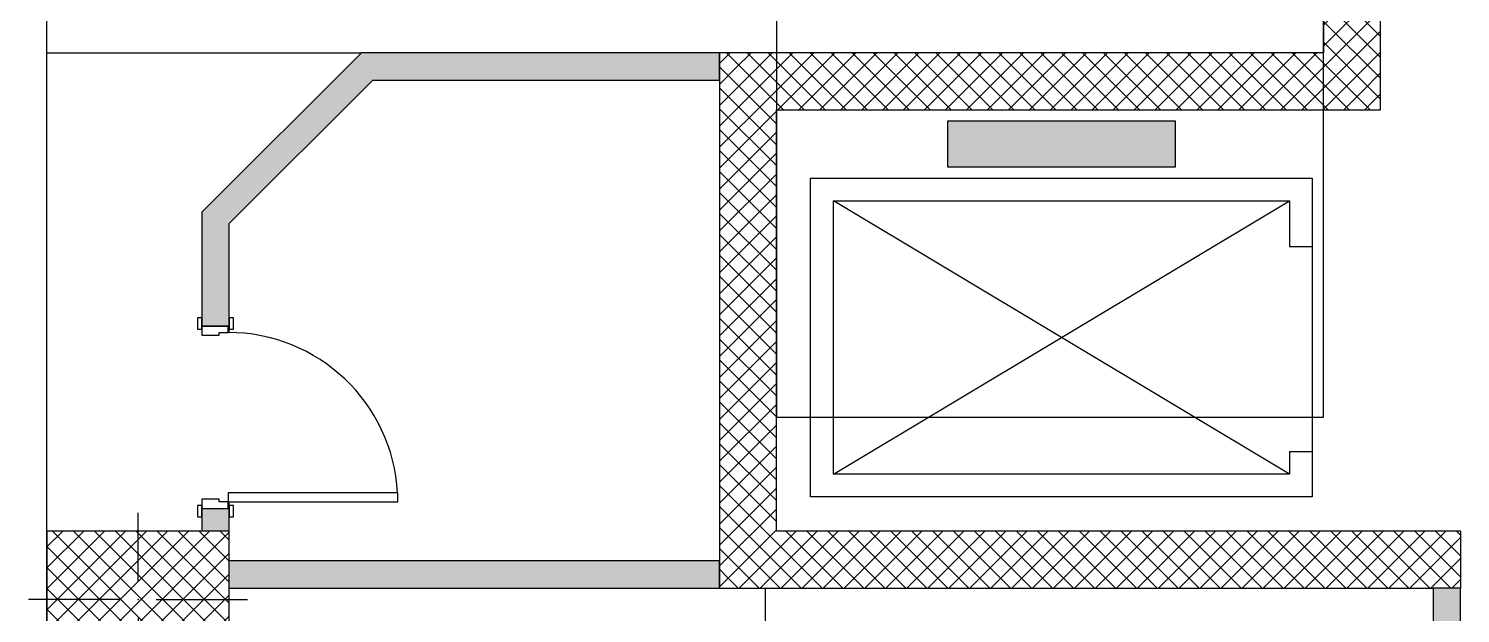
# Model space of a CAD drawing. Extents: x 613552 to 673048, y -929939 to -887889.
# Drawn here: x 630125 to 636405, y -905540 to -902973 of the extents above; entities that cross this region are included whole.
import ezdxf

# ---------------------------------------------------------------- set-up
doc = ezdxf.new("R2010")
doc.units = 0
for name, color, linetype in [('2D_DRAFTING_-_GENERAL_PEN_', 251, 'CONTINUOUS'), ('ARCHICAD_DOORS_PEN_NO__61', 251, 'CONTINUOUS'), ('DRAWING___FIGURE_PEN_NO__0', 251, 'CONTINUOUS'), ('DRAWING___FIGURE_PEN_NO__9', 132, 'CONTINUOUS'), ('STRUCTURAL_-_BEARING', 7, 'CONTINUOUS'), ('STRUCTURAL_-_BEARING_PEN_0', 14, 'CONTINUOUS'), ('STRUCTURAL_-_BEARING_PEN_2', 8, 'CONTINUOUS'), ('STRUCTURAL_-_BEARING_PEN_N', 7, 'CONTINUOUS')]:
    doc.layers.add(name, color=color, linetype=linetype)

# ---------------------------------------------------------------- blocks, each defined once
blk = doc.blocks.new('*U92')
at = {"layer": '2D_DRAFTING_-_GENERAL_PEN_', "color": 253, "linetype": 'CONTINUOUS'}
for points in [[(634155.1, -903579.2), (634155.1, -903378.6), (635155.1, -903579.2)], [(635155.1, -903579.2), (634155.1, -903378.6), (635155.1, -903378.6)]]:
    blk.add_solid(points, dxfattribs=at)
blk = doc.blocks.new('SLAB_1', base_point=(539566.4, -896139.8))
at = {"layer": 'STRUCTURAL_-_BEARING_PEN_N', "color": 7, "linetype": 'CONTINUOUS', "flags": 128}
blk.add_lwpolyline([(554466.4, -905289.8), (556866.4, -905289.8), (556866.4, -903439.8), (554466.4, -903439.8)], close=True, dxfattribs=at)
blk = doc.blocks.new('*X99')
at = {"layer": 'STRUCTURAL_-_BEARING', "color": 18, "linetype": 'CONTINUOUS'}
for p, q in [((554216.4, -903236.7), (554239.8, -903213.2)), ((554466.4, -903501.4), (554216.4, -903251.4)), ((554216.4, -903328.6), (554285.8, -903259.2)), ((554216.4, -903420.5), (554331.8, -903305.2)), ((554466.4, -903593.3), (554216.4, -903343.3)), ((554216.4, -903512.5), (554377.7, -903351.1)), ((554216.4, -903604.4), (554423.7, -903397.1)), ((554466.4, -903685.2), (554216.4, -903435.2)), ((554216.4, -903696.3), (554466.4, -903446.3)), ((554466.4, -903777.1), (554216.4, -903527.1)), ((554216.4, -903788.2), (554466.4, -903538.2)), ((554466.4, -903869.1), (554216.4, -903619.1)), ((554216.4, -903880.2), (554466.4, -903630.2)), ((554466.4, -903961), (554216.4, -903711)), ((554216.4, -903972.1), (554466.4, -903722.1)), ((554466.4, -904052.9), (554216.4, -903802.9)), ((554216.4, -904064), (554466.4, -903814)), ((554466.4, -904144.8), (554216.4, -903894.8)), ((554216.4, -904155.9), (554466.4, -903905.9)), ((554466.4, -904236.8), (554216.4, -903986.8)), ((554216.4, -904247.9), (554466.4, -903997.9)), ((554466.4, -904328.7), (554216.4, -904078.7)), ((554216.4, -904339.8), (554466.4, -904089.8)), ((554466.4, -904420.6), (554216.4, -904170.6)), ((554216.4, -904431.7), (554466.4, -904181.7)), ((554466.4, -904512.5), (554216.4, -904262.5)), ((554216.4, -904523.6), (554466.4, -904273.6)), ((554466.4, -904604.5), (554216.4, -904354.5)), ((554216.4, -904615.5), (554466.4, -904365.5)), ((554466.4, -904696.4), (554216.4, -904446.4)), ((554216.4, -904707.5), (554466.4, -904457.5)), ((554466.4, -904788.3), (554216.4, -904538.3)), ((554216.4, -904799.4), (554466.4, -904549.4)), ((554466.4, -904880.2), (554216.4, -904630.2)), ((554216.4, -904891.3), (554466.4, -904641.3)), ((554466.4, -904972.1), (554216.4, -904722.1)), ((554216.4, -904983.2), (554466.4, -904733.2)), ((554466.4, -905064.1), (554216.4, -904814.1)), ((554216.4, -905075.2), (554466.4, -904825.2)), ((554466.4, -905156), (554216.4, -904906)), ((554216.4, -905167.1), (554466.4, -904917.1)), ((554466.4, -905247.9), (554216.4, -904997.9)), ((554216.4, -905259), (554466.4, -905009)), ((554441.4, -905314.8), (554216.4, -905089.8)), ((554216.4, -905350.9), (554466.4, -905100.9)), ((554395.4, -905360.8), (554216.4, -905181.8)), ((554216.4, -905442.9), (554466.4, -905192.9)), ((554349.5, -905406.7), (554216.4, -905273.7)), ((554216.4, -905534.8), (554466.4, -905284.8)), ((554303.5, -905452.7), (554216.4, -905365.6)), ((554257.5, -905498.7), (554216.4, -905457.5))]:
    blk.add_line(p, q, dxfattribs=at)
blk = doc.blocks.new('WALL_2', base_point=(554216.4, -905539.8))
at = {"layer": 'STRUCTURAL_-_BEARING_PEN_0', "color": 14, "linetype": 'CONTINUOUS', "flags": 128}
for points in [[(554216.4, -903189.8), (554216.4, -905539.8)], [(554466.4, -905289.8), (554466.4, -903439.8)]]:
    blk.add_lwpolyline(points, dxfattribs=at)
at = {"layer": 'STRUCTURAL_-_BEARING', "color": 18, "linetype": 'CONTINUOUS'}
blk.add_blockref('*X99', (0, 0), dxfattribs=at)
blk = doc.blocks.new('*X100')
at = {"layer": 'STRUCTURAL_-_BEARING', "color": 18, "linetype": 'CONTINUOUS'}
for p, q in [((554239.8, -903213.2), (554263.3, -903189.8)), ((554496.8, -903439.8), (554246.8, -903189.8)), ((554285.8, -903259.2), (554355.2, -903189.8)), ((554331.8, -903305.2), (554447.1, -903189.8)), ((554588.7, -903439.8), (554338.7, -903189.8)), ((554377.7, -903351.1), (554539.1, -903189.8)), ((554423.7, -903397.1), (554631, -903189.8)), ((554680.6, -903439.8), (554430.6, -903189.8)), ((554472.9, -903439.8), (554722.9, -903189.8)), ((554772.5, -903439.8), (554522.5, -903189.8)), ((554564.8, -903439.8), (554814.8, -903189.8)), ((554864.5, -903439.8), (554614.5, -903189.8)), ((554656.8, -903439.8), (554906.8, -903189.8)), ((554956.4, -903439.8), (554706.4, -903189.8)), ((554748.7, -903439.8), (554998.7, -903189.8)), ((555048.3, -903439.8), (554798.3, -903189.8)), ((554840.6, -903439.8), (555090.6, -903189.8)), ((555140.2, -903439.8), (554890.2, -903189.8)), ((554932.5, -903439.8), (555182.5, -903189.8)), ((555232.2, -903439.8), (554982.2, -903189.8)), ((555024.4, -903439.8), (555274.4, -903189.8)), ((555324.1, -903439.8), (555074.1, -903189.8)), ((555116.4, -903439.8), (555366.4, -903189.8)), ((555416, -903439.8), (555166, -903189.8)), ((555208.3, -903439.8), (555458.3, -903189.8)), ((555507.9, -903439.8), (555257.9, -903189.8)), ((555300.2, -903439.8), (555550.2, -903189.8)), ((555599.8, -903439.8), (555349.8, -903189.8)), ((555392.1, -903439.8), (555642.1, -903189.8)), ((555691.8, -903439.8), (555441.8, -903189.8)), ((555484.1, -903439.8), (555734.1, -903189.8)), ((555783.7, -903439.8), (555533.7, -903189.8)), ((555576, -903439.8), (555826, -903189.8)), ((555875.6, -903439.8), (555625.6, -903189.8)), ((555667.9, -903439.8), (555917.9, -903189.8)), ((555967.5, -903439.8), (555717.5, -903189.8)), ((555759.8, -903439.8), (556009.8, -903189.8)), ((556059.5, -903439.8), (555809.5, -903189.8)), ((555851.8, -903439.8), (556101.8, -903189.8)), ((556151.4, -903439.8), (555901.4, -903189.8)), ((555943.7, -903439.8), (556193.7, -903189.8)), ((556243.3, -903439.8), (555993.3, -903189.8)), ((556035.6, -903439.8), (556285.6, -903189.8)), ((556335.2, -903439.8), (556085.2, -903189.8)), ((556127.5, -903439.8), (556377.5, -903189.8)), ((556427.2, -903439.8), (556177.2, -903189.8)), ((556219.5, -903439.8), (556469.5, -903189.8)), ((556519.1, -903439.8), (556269.1, -903189.8)), ((556311.4, -903439.8), (556561.4, -903189.8)), ((556611, -903439.8), (556361, -903189.8)), ((556403.3, -903439.8), (556653.3, -903189.8)), ((556702.9, -903439.8), (556452.9, -903189.8)), ((556495.2, -903439.8), (556745.2, -903189.8)), ((556794.9, -903439.8), (556544.9, -903189.8)), ((556587.2, -903439.8), (556837.2, -903189.8)), ((556886.8, -903439.8), (556636.8, -903189.8)), ((556679.1, -903439.8), (556897.7, -903221.1)), ((556978.7, -903439.8), (556728.7, -903189.8)), ((557070.6, -903439.8), (556820.6, -903189.8)), ((556771, -903439.8), (556943.7, -903267.1)), ((556862.9, -903439.8), (556989.7, -903313.1)), ((556954.8, -903439.8), (557035.6, -903359)), ((557046.8, -903439.8), (557081.6, -903405))]:
    blk.add_line(p, q, dxfattribs=at)
blk = doc.blocks.new('WALL_3', base_point=(554216.4, -903189.8))
at = {"layer": 'STRUCTURAL_-_BEARING_PEN_0', "color": 14, "linetype": 'CONTINUOUS', "flags": 128}
for points in [[(556866.4, -903189.8), (554216.4, -903189.8)], [(554466.4, -903439.8), (557116.4, -903439.8)]]:
    blk.add_lwpolyline(points, dxfattribs=at)
at = {"layer": 'STRUCTURAL_-_BEARING', "color": 18, "linetype": 'CONTINUOUS'}
blk.add_blockref('*X100', (0, 0), dxfattribs=at)
blk = doc.blocks.new('*X101')
at = {"layer": 'STRUCTURAL_-_BEARING', "color": 18, "linetype": 'CONTINUOUS'}
for p, q in [((556866.4, -898748.2), (556874.9, -898739.7)), ((556866.4, -898840.1), (556966.8, -898739.7)), ((556866.4, -898932.1), (557058.8, -898739.7)), ((556866.4, -899024), (557116.4, -898774)), ((557116.4, -898981.3), (556874.8, -898739.7)), ((557116.4, -898889.4), (556966.7, -898739.7)), ((557116.4, -898797.5), (557058.6, -898739.7)), ((557116.4, -899073.2), (556866.4, -898823.2)), ((556866.4, -899115.9), (557116.4, -898865.9)), ((557116.4, -899165.2), (556866.4, -898915.2)), ((556866.4, -899207.8), (557116.4, -898957.8)), ((557116.4, -899257.1), (556866.4, -899007.1)), ((556866.4, -899299.8), (557116.4, -899049.8)), ((557116.4, -899349), (556866.4, -899099)), ((556866.4, -899391.7), (557116.4, -899141.7)), ((557116.4, -899440.9), (556866.4, -899190.9)), ((556866.4, -899483.6), (557116.4, -899233.6)), ((557116.4, -899532.8), (556866.4, -899282.8)), ((556866.4, -899575.5), (557116.4, -899325.5)), ((557116.4, -899624.8), (556866.4, -899374.8)), ((556866.4, -899667.4), (557116.4, -899417.4)), ((557116.4, -899716.7), (556866.4, -899466.7)), ((556866.4, -899759.4), (557116.4, -899509.4)), ((557116.4, -899808.6), (556866.4, -899558.6)), ((556866.4, -899851.3), (557116.4, -899601.3)), ((557116.4, -899900.5), (556866.4, -899650.5)), ((556866.4, -899943.2), (557116.4, -899693.2)), ((557116.4, -899992.5), (556866.4, -899742.5)), ((556866.4, -900035.1), (557116.4, -899785.1)), ((557116.4, -900084.4), (556866.4, -899834.4)), ((556866.4, -900127.1), (557116.4, -899877.1)), ((557116.4, -900176.3), (556866.4, -899926.3)), ((556866.4, -900219), (557116.4, -899969)), ((557116.4, -900268.2), (556866.4, -900018.2)), ((556866.4, -900310.9), (557116.4, -900060.9)), ((557116.4, -900360.2), (556866.4, -900110.2)), ((556866.4, -900402.8), (557116.4, -900152.8)), ((557116.4, -900452.1), (556866.4, -900202.1)), ((556866.4, -900494.8), (557116.4, -900244.8)), ((557116.4, -900544), (556866.4, -900294)), ((556866.4, -900586.7), (557116.4, -900336.7)), ((557116.4, -900635.9), (556866.4, -900385.9)), ((556866.4, -900678.6), (557116.4, -900428.6)), ((557116.4, -900727.9), (556866.4, -900477.9)), ((556866.4, -900770.5), (557116.4, -900520.5)), ((557116.4, -900819.8), (556866.4, -900569.8)), ((556866.4, -900862.5), (557116.4, -900612.5)), ((557116.4, -900911.7), (556866.4, -900661.7)), ((556866.4, -900954.4), (557116.4, -900704.4)), ((557116.4, -901003.6), (556866.4, -900753.6)), ((556866.4, -901046.3), (557116.4, -900796.3)), ((557116.4, -901095.6), (556866.4, -900845.6)), ((556866.4, -901138.2), (557116.4, -900888.2)), ((557116.4, -901187.5), (556866.4, -900937.5)), ((556866.4, -901230.2), (557116.4, -900980.2)), ((557116.4, -901279.4), (556866.4, -901029.4)), ((556866.4, -901322.1), (557116.4, -901072.1)), ((557116.4, -901371.3), (556866.4, -901121.3)), ((556866.4, -901414), (557116.4, -901164)), ((557116.4, -901463.2), (556866.4, -901213.2)), ((556866.4, -901505.9), (557116.4, -901255.9)), ((557116.4, -901555.2), (556866.4, -901305.2)), ((556866.4, -901597.9), (557116.4, -901347.9)), ((557116.4, -901647.1), (556866.4, -901397.1)), ((556866.4, -901689.8), (557116.4, -901439.8)), ((557116.4, -901739), (556866.4, -901489)), ((556866.4, -901781.7), (557116.4, -901531.7)), ((557116.4, -901830.9), (556866.4, -901580.9)), ((556866.4, -901873.6), (557116.4, -901623.6)), ((557116.4, -901922.9), (556866.4, -901672.9)), ((556866.4, -901965.5), (557116.4, -901715.5)), ((557116.4, -902014.8), (556866.4, -901764.8)), ((556866.4, -902057.5), (557116.4, -901807.5)), ((557116.4, -902106.7), (556866.4, -901856.7)), ((556866.4, -902149.4), (557116.4, -901899.4)), ((557116.4, -902198.6), (556866.4, -901948.6)), ((556866.4, -902241.3), (557116.4, -901991.3)), ((557116.4, -902290.6), (556866.4, -902040.6)), ((556866.4, -902333.2), (557116.4, -902083.2)), ((557116.4, -902382.5), (556866.4, -902132.5)), ((556866.4, -902425.2), (557116.4, -902175.2)), ((557116.4, -902474.4), (556866.4, -902224.4)), ((556866.4, -902517.1), (557116.4, -902267.1)), ((557116.4, -902566.3), (556866.4, -902316.3)), ((556866.4, -902609), (557116.4, -902359)), ((557116.4, -902658.3), (556866.4, -902408.3)), ((556866.4, -902700.9), (557116.4, -902450.9)), ((557116.4, -902750.2), (556866.4, -902500.2)), ((556866.4, -902792.9), (557116.4, -902542.9)), ((557116.4, -902842.1), (556866.4, -902592.1)), ((556866.4, -902884.8), (557116.4, -902634.8)), ((557116.4, -902934), (556866.4, -902684)), ((556866.4, -902976.7), (557116.4, -902726.7)), ((557116.4, -903026), (556866.4, -902776)), ((556866.4, -903068.6), (557116.4, -902818.6)), ((557116.4, -903117.9), (556866.4, -902867.9)), ((556866.4, -903160.6), (557116.4, -902910.6)), ((557116.4, -903209.8), (556866.4, -902959.8)), ((557116.4, -903301.7), (556866.4, -903051.7)), ((556897.7, -903221.1), (557116.4, -903002.5)), ((556943.7, -903267.1), (557116.4, -903094.4)), ((557116.4, -903393.6), (556866.4, -903143.6)), ((556989.7, -903313.1), (557116.4, -903186.3)), ((557035.6, -903359), (557116.4, -903278.3)), ((557081.6, -903405), (557116.4, -903370.2))]:
    blk.add_line(p, q, dxfattribs=at)
blk = doc.blocks.new('WALL_4', base_point=(557116.4, -903189.8))
at = {"layer": 'STRUCTURAL_-_BEARING_PEN_0', "color": 14, "linetype": 'CONTINUOUS', "flags": 128}
for points in [[(557116.4, -898739.7), (556866.4, -898739.7)], [(556866.4, -898739.7), (556866.4, -903189.8)], [(557116.4, -903439.8), (557116.4, -898739.7)]]:
    blk.add_lwpolyline(points, dxfattribs=at)
at = {"layer": 'STRUCTURAL_-_BEARING', "color": 18, "linetype": 'CONTINUOUS'}
blk.add_blockref('*X101', (0, 0), dxfattribs=at)
blk = doc.blocks.new('*X103')
at = {"layer": 'STRUCTURAL_-_BEARING', "color": 18, "linetype": 'CONTINUOUS'}
for p, q in [((554303.3, -905539.8), (554553.3, -905289.8)), ((554395.2, -905539.8), (554645.2, -905289.8)), ((554666.4, -905539.8), (554441.4, -905314.8)), ((554487.2, -905539.8), (554737.2, -905289.8)), ((554758.3, -905539.8), (554508.3, -905289.8)), ((554579.1, -905539.8), (554829.1, -905289.8)), ((554850.2, -905539.8), (554600.2, -905289.8)), ((554671, -905539.8), (554921, -905289.8)), ((554942.1, -905539.8), (554692.1, -905289.8)), ((554762.9, -905539.8), (555012.9, -905289.8)), ((555034.1, -905539.8), (554784.1, -905289.8)), ((554854.8, -905539.8), (555104.8, -905289.8)), ((555126, -905539.8), (554876, -905289.8)), ((554946.8, -905539.8), (555196.8, -905289.8)), ((555217.9, -905539.8), (554967.9, -905289.8)), ((555038.7, -905539.8), (555288.7, -905289.8)), ((555309.8, -905539.8), (555059.8, -905289.8)), ((555130.6, -905539.8), (555380.6, -905289.8)), ((555401.8, -905539.8), (555151.8, -905289.8)), ((555222.5, -905539.8), (555472.5, -905289.8)), ((555493.7, -905539.8), (555243.7, -905289.8)), ((555314.5, -905539.8), (555564.5, -905289.8)), ((555585.6, -905539.8), (555335.6, -905289.8)), ((555406.4, -905539.8), (555656.4, -905289.8)), ((555677.5, -905539.8), (555427.5, -905289.8)), ((555498.3, -905539.8), (555748.3, -905289.8)), ((555769.4, -905539.8), (555519.4, -905289.8)), ((555590.2, -905539.8), (555840.2, -905289.8)), ((555861.4, -905539.8), (555611.4, -905289.8)), ((555682.2, -905539.8), (555932.2, -905289.8)), ((555953.3, -905539.8), (555703.3, -905289.8)), ((555774.1, -905539.8), (556024.1, -905289.8)), ((556045.2, -905539.8), (555795.2, -905289.8)), ((555866, -905539.8), (556116, -905289.8)), ((556137.1, -905539.8), (555887.1, -905289.8)), ((555957.9, -905539.8), (556207.9, -905289.8)), ((556229.1, -905539.8), (555979.1, -905289.8)), ((556049.9, -905539.8), (556299.9, -905289.8)), ((556321, -905539.8), (556071, -905289.8)), ((556141.8, -905539.8), (556391.8, -905289.8)), ((556412.9, -905539.8), (556162.9, -905289.8)), ((556233.7, -905539.8), (556483.7, -905289.8)), ((556504.8, -905539.8), (556254.8, -905289.8)), ((556325.6, -905539.8), (556575.6, -905289.8)), ((556596.8, -905539.8), (556346.8, -905289.8)), ((556417.6, -905539.8), (556667.6, -905289.8)), ((556688.7, -905539.8), (556438.7, -905289.8)), ((556509.5, -905539.8), (556759.5, -905289.8)), ((556780.6, -905539.8), (556530.6, -905289.8)), ((556601.4, -905539.8), (556851.4, -905289.8)), ((556872.5, -905539.8), (556622.5, -905289.8)), ((556693.3, -905539.8), (556943.3, -905289.8)), ((556964.5, -905539.8), (556714.5, -905289.8)), ((556785.3, -905539.8), (557035.3, -905289.8)), ((557056.4, -905539.8), (556806.4, -905289.8)), ((556877.2, -905539.8), (557127.2, -905289.8)), ((557148.3, -905539.8), (556898.3, -905289.8)), ((556969.1, -905539.8), (557219.1, -905289.8)), ((557240.2, -905539.8), (556990.2, -905289.8)), ((557061, -905539.8), (557311, -905289.8)), ((557332.2, -905539.8), (557082.2, -905289.8)), ((557152.9, -905539.8), (557402.9, -905289.8)), ((557371.6, -905487.3), (557174.1, -905289.8)), ((557401.4, -905425.2), (557266, -905289.8)), ((557431.2, -905363.1), (557357.9, -905289.8)), ((557461, -905301), (557449.8, -905289.8)), ((554574.4, -905539.8), (554395.4, -905360.8)), ((557244.9, -905539.8), (557440.1, -905344.6)), ((554482.5, -905539.8), (554349.5, -905406.7)), ((554298.7, -905539.8), (554257.5, -905498.7)), ((554390.6, -905539.8), (554303.5, -905452.7)), ((557336.8, -905539.8), (557355.3, -905521.3))]:
    blk.add_line(p, q, dxfattribs=at)
blk = doc.blocks.new('*X104')
at = {"layer": 'STRUCTURAL_-_BEARING', "color": 18, "linetype": 'CONTINUOUS'}
for p, q in [((557440.1, -905344.6), (557466.4, -905318.3)), ((557466.4, -905306.4), (557461, -905301)), ((557466.4, -905398.3), (557431.2, -905363.1)), ((557355.3, -905521.3), (557466.4, -905410.2)), ((557466.4, -905490.2), (557401.4, -905425.2)), ((557424.1, -905539.8), (557371.6, -905487.3)), ((557428.7, -905539.8), (557466.4, -905502.1))]:
    blk.add_line(p, q, dxfattribs=at)
blk = doc.blocks.new('WALL_6', base_point=(554216.4, -905539.8))
at = {"layer": 'STRUCTURAL_-_BEARING_PEN_0', "color": 14, "linetype": 'CONTINUOUS'}
blk.add_line((557466.4, -905539.8), (557346.4, -905539.8), dxfattribs=at)
at = {"layer": 'STRUCTURAL_-_BEARING_PEN_0', "color": 14, "linetype": 'CONTINUOUS', "flags": 128}
for points in [[(557466.4, -905289.8), (554466.4, -905289.8)], [(557466.4, -905289.8), (557466.4, -905539.8)], [(554216.4, -905539.8), (557346.4, -905539.8)]]:
    blk.add_lwpolyline(points, dxfattribs=at)
at = {"layer": 'STRUCTURAL_-_BEARING', "color": 18, "linetype": 'CONTINUOUS'}
for name in ['*X103', '*X104']:
    blk.add_blockref(name, (0, 0), dxfattribs=at)
blk = doc.blocks.new('*U136')
at = {"layer": 'STRUCTURAL_-_BEARING_PEN_2', "color": 8, "linetype": 'CONTINUOUS'}
for points in [[(557346.4, -908739.8), (557346.4, -905539.8), (557466.4, -908619.8)], [(557466.4, -908619.8), (557346.4, -905539.8), (557466.4, -905539.8)]]:
    blk.add_solid(points, dxfattribs=at)
blk = doc.blocks.new('WALL_15', base_point=(557466.4, -908739.8))
at = {"layer": 'STRUCTURAL_-_BEARING_PEN_0', "color": 14, "linetype": 'CONTINUOUS'}
blk.add_line((557466.4, -905539.8), (557346.4, -905539.8), dxfattribs=at)
at = {"layer": 'STRUCTURAL_-_BEARING_PEN_N', "color": 7, "linetype": 'CONTINUOUS', "flags": 128}
for points in [[(557346.4, -905539.8), (557346.4, -908739.8)], [(557466.4, -908619.8), (557466.4, -905539.8)]]:
    blk.add_lwpolyline(points, dxfattribs=at)
at = {"layer": 'STRUCTURAL_-_BEARING_PEN_2', "color": 8, "linetype": 'CONTINUOUS'}
blk.add_blockref('*U136', (0, 0), dxfattribs=at)
blk = doc.blocks.new('*U156')
at = {"layer": 'STRUCTURAL_-_BEARING_PEN_2', "color": 8, "linetype": 'CONTINUOUS'}
for points in [[(552066.4, -905539.8), (552066.4, -905419.8), (554216.4, -905539.8)], [(554216.4, -905539.8), (552066.4, -905419.8), (554216.4, -905419.8)]]:
    blk.add_solid(points, dxfattribs=at)
blk = doc.blocks.new('WALL_27', base_point=(554216.4, -905539.8))
at = {"layer": 'STRUCTURAL_-_BEARING_PEN_N', "color": 7, "linetype": 'CONTINUOUS', "flags": 128}
for points in [[(554216.4, -905419.8), (552066.4, -905419.8)], [(554216.4, -905539.8), (554216.4, -905419.8)], [(552066.4, -905539.8), (554216.4, -905539.8)]]:
    blk.add_lwpolyline(points, dxfattribs=at)
at = {"layer": 'STRUCTURAL_-_BEARING_PEN_2', "color": 8, "linetype": 'CONTINUOUS'}
blk.add_blockref('*U156', (0, 0), dxfattribs=at)
blk = doc.blocks.new('*U157')
at = {"layer": 'STRUCTURAL_-_BEARING_PEN_2', "color": 8, "linetype": 'CONTINUOUS'}
for points in [[(551946.4, -904389.8), (551946.4, -903889.8), (552061.4, -904389.8)], [(552061.4, -904389.8), (551946.4, -903889.8), (552061.4, -903937.4)], [(552061.4, -904389.8), (552061.4, -903937.4), (552066.4, -904389.8)], [(552066.4, -904389.8), (552061.4, -903937.4), (552066.4, -903939.5)]]:
    blk.add_solid(points, dxfattribs=at)
blk = doc.blocks.new('*U158')
at = {"layer": 'STRUCTURAL_-_BEARING_PEN_2', "color": 8, "linetype": 'CONTINUOUS'}
for points in [[(551946.4, -905289.8), (551946.4, -905189.8), (552061.4, -905289.8)], [(552061.4, -905289.8), (551946.4, -905189.8), (552061.4, -905189.8)], [(552061.4, -905289.8), (552061.4, -905189.8), (552066.4, -905289.8)], [(552066.4, -905289.8), (552061.4, -905189.8), (552066.4, -905189.8)]]:
    blk.add_solid(points, dxfattribs=at)
blk = doc.blocks.new('D1_14')
at = {"layer": 'ARCHICAD_DOORS_PEN_NO__61', "color": 251, "linetype": 'CONTINUOUS'}
for p, q in [((372, 744), (332, 744)), ((332, 744), (332, 0)), ((372, 0), (372, 744)), ((-387, 24), (-437, 24)), ((-437, 24), (-437, 5)), ((-437, 5), (-387, 5)), ((-400, 5), (-437, 5)), ((-375, 5), (-400, 5)), ((-400, 5), (-400, 0)), ((-400, 0), (-400, 5)), ((-400, 0), (-375, 0)), ((-372, 0), (-400, 0)), ((-400, 0), (-400, -115)), ((-400, -115), (-400, 0)), ((-387, 5), (-387, 24)), ((-375, 0), (-375, 5)), ((-372, -40), (-372, 0)), ((332, 0), (372, 0)), ((400, 0), (372, 0)), ((372, 0), (372, -40)), ((400, 5), (375, 5)), ((375, 5), (375, 0)), ((375, 0), (400, 0)), ((437, 24), (387, 24)), ((387, 24), (387, 5)), ((387, 5), (437, 5)), ((400, 0), (400, 5)), ((400, 0), (400, 5)), ((400, 5), (437, 5)), ((400, -115), (400, 0)), ((400, -115), (400, 0)), ((437, 5), (437, 24)), ((-360, -40), (-372, -40)), ((-360, -115), (-360, -40)), ((372, -40), (360, -40)), ((360, -40), (360, -115)), ((-387, -115), (-437, -115)), ((-437, -115), (-437, -134)), ((-400, -115), (-437, -115)), ((-400, -115), (-360, -115)), ((-387, -134), (-387, -115)), ((360, -115), (400, -115)), ((437, -115), (387, -115)), ((387, -115), (387, -134)), ((400, -115), (437, -115)), ((437, -134), (437, -115)), ((-437, -134), (-387, -134)), ((387, -134), (437, -134))]:
    blk.add_line(p, q, dxfattribs=at)
blk.add_arc((372, 0), 744, 93.0819, 180, dxfattribs=at)
blk = doc.blocks.new('WALL_28', base_point=(552066.4, -905289.8))
at = {"layer": 'STRUCTURAL_-_BEARING_PEN_N', "color": 7, "linetype": 'CONTINUOUS'}
for p, q in [((551946.4, -904389.8), (551946.4, -904352.8)), ((552066.4, -904389.8), (552066.4, -904352.8)), ((551946.4, -904389.8), (552061.4, -904389.8)), ((552061.4, -904389.8), (552066.4, -904389.8)), ((551946.4, -905189.8), (551946.4, -905226.8)), ((551946.4, -905189.8), (552061.4, -905189.8)), ((552061.4, -905189.8), (552066.4, -905189.8)), ((552066.4, -905189.8), (552066.4, -905226.8))]:
    blk.add_line(p, q, dxfattribs=at)
at = {"layer": 'STRUCTURAL_-_BEARING_PEN_N', "color": 7, "linetype": 'CONTINUOUS', "flags": 128}
for points in [[(551946.4, -903889.8), (551946.4, -904389.8)], [(552066.4, -904389.8), (552066.4, -903939.5)], [(551946.4, -905189.8), (551946.4, -905289.8)], [(552066.4, -905289.8), (552066.4, -905189.8)]]:
    blk.add_lwpolyline(points, dxfattribs=at)
at = {"layer": 'ARCHICAD_DOORS_PEN_NO__61', "color": 251, "linetype": 'CONTINUOUS', "zscale": 1000, "rotation": 270}
blk.add_blockref('D1_14', (552061.4, -904789.8), dxfattribs=at)
at = {"layer": 'STRUCTURAL_-_BEARING_PEN_2', "color": 8, "linetype": 'CONTINUOUS'}
for name in ['*U157', '*U158']:
    blk.add_blockref(name, (0, 0), dxfattribs=at)
blk = doc.blocks.new('*U159')
at = {"layer": 'STRUCTURAL_-_BEARING_PEN_2', "color": 8, "linetype": 'CONTINUOUS'}
for points in [[(552696.1, -903309.8), (552646.4, -903189.8), (552696.1, -903189.8)], [(552696.1, -903309.8), (552696.1, -903189.8), (554216.4, -903309.8)], [(554216.4, -903309.8), (552696.1, -903189.8), (554216.4, -903189.8)]]:
    blk.add_solid(points, dxfattribs=at)
blk = doc.blocks.new('WALL_29', base_point=(554216.4, -903189.8))
at = {"layer": 'STRUCTURAL_-_BEARING_PEN_N', "color": 7, "linetype": 'CONTINUOUS', "flags": 128}
for points in [[(554216.4, -903189.8), (552646.4, -903189.8)], [(554216.4, -903309.8), (554216.4, -903189.8)], [(552696.1, -903309.8), (554216.4, -903309.8)]]:
    blk.add_lwpolyline(points, dxfattribs=at)
at = {"layer": 'STRUCTURAL_-_BEARING_PEN_2', "color": 8, "linetype": 'CONTINUOUS'}
blk.add_blockref('*U159', (0, 0), dxfattribs=at)
blk = doc.blocks.new('*U160')
at = {"layer": 'STRUCTURAL_-_BEARING_PEN_2', "color": 8, "linetype": 'CONTINUOUS'}
for points in [[(552646.4, -903359.5), (552066.4, -903769.8), (552646.4, -903189.8)], [(552646.4, -903359.5), (552646.4, -903189.8), (552696.1, -903309.8)], [(552066.4, -903939.5), (552066.4, -903769.8), (552646.4, -903359.5)], [(552066.4, -903939.5), (551946.4, -903889.8), (552066.4, -903769.8)]]:
    blk.add_solid(points, dxfattribs=at)
blk = doc.blocks.new('WALL_30', base_point=(552646.4, -903189.8))
at = {"layer": 'STRUCTURAL_-_BEARING_PEN_N', "color": 7, "linetype": 'CONTINUOUS', "flags": 128}
for points in [[(552646.4, -903189.8), (551946.4, -903889.8)], [(552066.4, -903939.5), (552696.1, -903309.8)]]:
    blk.add_lwpolyline(points, dxfattribs=at)
at = {"layer": 'STRUCTURAL_-_BEARING_PEN_2', "color": 8, "linetype": 'CONTINUOUS'}
blk.add_blockref('*U160', (0, 0), dxfattribs=at)
blk = doc.blocks.new('*X214')
at = {"layer": 'STRUCTURAL_-_BEARING', "color": 18, "linetype": 'CONTINUOUS'}
for p, q in [((551266.4, -905359.4), (551336, -905289.8)), ((551266.4, -905451.3), (551427.9, -905289.8)), ((551266.4, -905543.2), (551519.8, -905289.8)), ((551266.4, -905635.1), (551611.7, -905289.8)), ((551266.4, -905727.1), (551703.7, -905289.8)), ((551266.4, -905819), (551795.6, -905289.8)), ((551287.5, -905889.8), (551887.5, -905289.8)), ((551890.9, -905889.8), (551290.9, -905289.8)), ((551379.4, -905889.8), (551979.4, -905289.8)), ((551982.9, -905889.8), (551382.9, -905289.8)), ((551471.4, -905889.8), (552066.4, -905294.8)), ((552066.4, -905881.4), (551474.8, -905289.8)), ((552066.4, -905789.5), (551566.7, -905289.8)), ((552066.4, -905697.6), (551658.6, -905289.8)), ((552066.4, -905605.6), (551750.6, -905289.8)), ((552066.4, -905513.7), (551842.5, -905289.8)), ((552066.4, -905421.8), (551934.4, -905289.8)), ((552066.4, -905329.9), (552026.3, -905289.8)), ((551799, -905889.8), (551266.4, -905357.2)), ((551563.3, -905889.8), (552066.4, -905386.7)), ((551707.1, -905889.8), (551266.4, -905449.1)), ((551655.2, -905889.8), (552066.4, -905478.6)), ((551615.2, -905889.8), (551266.4, -905541)), ((551747.1, -905889.8), (552066.4, -905570.5)), ((551523.3, -905889.8), (551266.4, -905633)), ((551839.1, -905889.8), (552066.4, -905662.5)), ((551431.3, -905889.8), (551266.4, -905724.9)), ((551931, -905889.8), (552066.4, -905754.4)), ((551339.4, -905889.8), (551266.4, -905816.8)), ((552022.9, -905889.8), (552066.4, -905846.3))]:
    blk.add_line(p, q, dxfattribs=at)
blk = doc.blocks.new('COLUMN_45', base_point=(551666.4, -905589.8))
at = {"layer": 'STRUCTURAL_-_BEARING_PEN_0', "color": 14, "linetype": 'CONTINUOUS', "flags": 128}
blk.add_lwpolyline([(551266.4, -905889.8), (552066.4, -905889.8), (552066.4, -905289.8), (551266.4, -905289.8)], close=True, dxfattribs=at)
at = {"layer": 'STRUCTURAL_-_BEARING_PEN_N', "color": 7, "linetype": 'CONTINUOUS'}
for p, q in [((551666.4, -905509.8), (551666.4, -905209.8)), ((551586.4, -905589.8), (551186.4, -905589.8)), ((551746.4, -905589.8), (552146.4, -905589.8)), ((551666.4, -905669.8), (551666.4, -905969.8))]:
    blk.add_line(p, q, dxfattribs=at)
blk.add_point((551666.4, -905589.8), dxfattribs=at)
at = {"layer": 'STRUCTURAL_-_BEARING', "color": 18, "linetype": 'CONTINUOUS'}
blk.add_blockref('*X214', (0, 0), dxfattribs=at)

msp = doc.modelspace()

# ---------------------------------------------------------------- linework, layer by layer
at = {"layer": '2D_DRAFTING_-_GENERAL_PEN_', "color": 251, "linetype": 'CONTINUOUS', "flags": 128}
msp.add_lwpolyline([(634155.1, -903579.2), (635155.1, -903579.2), (635155.1, -903378.6), (634155.1, -903378.6)], close=True, dxfattribs=at)
at = {"layer": 'DRAWING___FIGURE_PEN_NO__0', "color": 251, "linetype": 'CONTINUOUS'}
msp.add_lwpolyline([(635755.1, -905029.2), (633555.1, -905029.2), (633555.1, -903629.2), (635755.1, -903629.2)], close=True, dxfattribs=at)
for points in [[(635655.1, -904829.2), (635655.1, -904929.2), (633655.1, -904929.2), (633655.1, -903729.2), (635655.1, -903729.2), (635655.1, -903929.2)], [(635655.1, -904929.2), (633655.1, -903729.2)], [(633655.1, -904929.2), (635655.1, -903729.2)], [(635655.1, -903929.2), (635755.1, -903929.2)], [(635655.1, -904829.2), (635755.1, -904829.2)]]:
    msp.add_lwpolyline(points, dxfattribs=at)
at = {"layer": 'DRAWING___FIGURE_PEN_NO__9', "color": 132, "linetype": 'CONTINUOUS'}
for p, q in [((630205.1, -910429.2), (630205.1, -896329.2)), ((630205.1, -903079.2), (631585.1, -903079.2)), ((633355.1, -905429.2), (633355.1, -910429.2))]:
    msp.add_line(p, q, dxfattribs=at)

# ---------------------------------------------------------------- block references
at = {"layer": '2D_DRAFTING_-_GENERAL_PEN_', "color": 253, "linetype": 'CONTINUOUS'}
msp.add_blockref('*U92', (0, 0), dxfattribs=at)
at = {"layer": 'STRUCTURAL_-_BEARING', "color": 7, "linetype": 'CONTINUOUS'}
msp.add_blockref('SLAB_1', (618505.1, -895529.2), dxfattribs=at)
at = {"layer": 'STRUCTURAL_-_BEARING', "color": 14}
for name, p in [('WALL_4', (636055.1, -903079.2)), ('WALL_2', (633155.1, -905429.2)), ('WALL_3', (633155.1, -903079.2)), ('COLUMN_45', (630605.1, -905479.2)), ('WALL_6', (633155.1, -905429.2))]:
    msp.add_blockref(name, p, dxfattribs=at)
at = {"layer": 'STRUCTURAL_-_BEARING', "color": 7}
for name, p in [('WALL_30', (631585.1, -903079.2)), ('WALL_29', (633155.1, -903079.2)), ('WALL_28', (631005.1, -905179.2)), ('WALL_27', (633155.1, -905429.2)), ('WALL_15', (636405.1, -908629.2))]:
    msp.add_blockref(name, p, dxfattribs=at)

doc.saveas('drawing.dxf')
